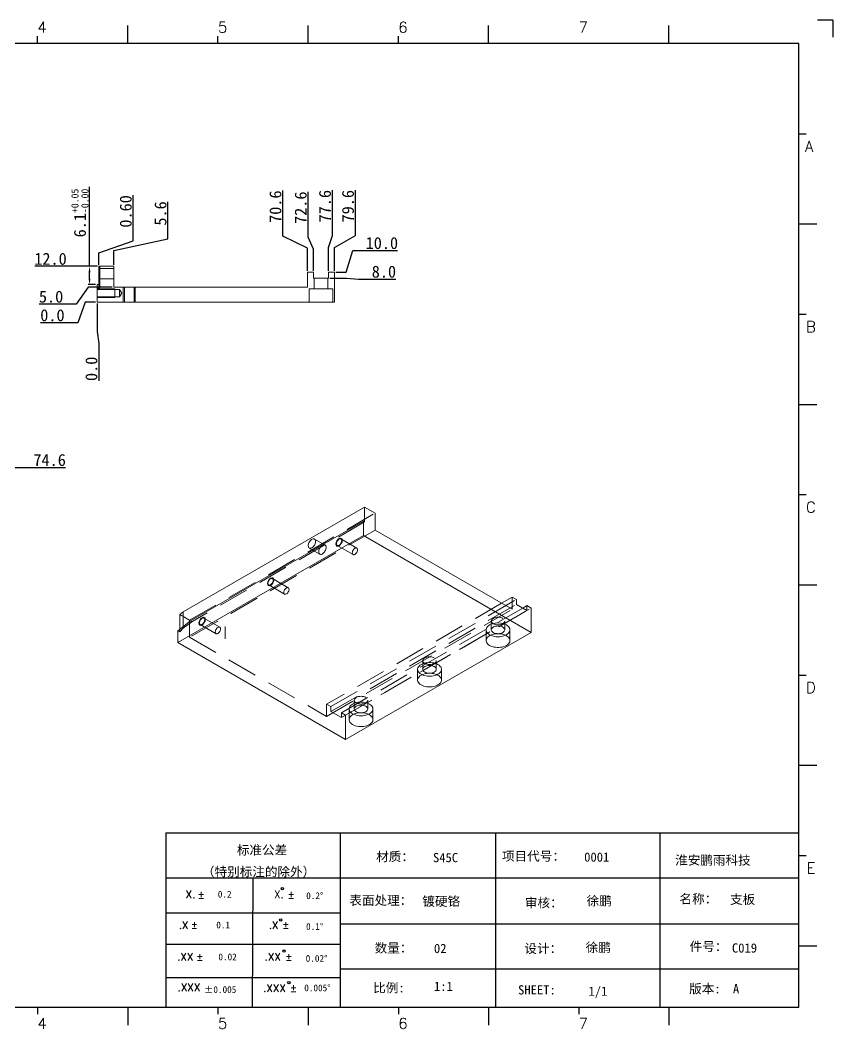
# Model space of a CAD drawing. Extents: x 83 to 30050, y -7164 to 695.
# Drawn here: x 13040.6 to 13313.3, y -1685.3 to -1347 of the extents above; entities that cross this region are included whole.
import ezdxf
from ezdxf.enums import TextEntityAlignment as Align

# ---------------------------------------------------------------- set-up
doc = ezdxf.new("R2010")
doc.units = 0
doc.header["$LTSCALE"] = 8
doc.header["$MEASUREMENT"] = 0
doc.header["$PDSIZE"] = 5
doc.linetypes.add('HIDDEN', pattern=[1.905, 1.27, -0.635])
doc.layers.get('0').update_dxf_attribs({"linetype": 'CONTINUOUS'})
doc.layers.get('Defpoints').update_dxf_attribs({"linetype": 'CONTINUOUS'})
doc.layers.add('41', color=3, linetype='CONTINUOUS')
doc.layers.add('dim', color=82, linetype='CONTINUOUS', lineweight=9)
doc.styles.add('SIMPLEX', font='SIMPLEX')
doc.styles.get("Standard").update_dxf_attribs({"font": '', "height": 4})
doc.styles.get('Standard').set_extended_font_data('SimSun')
doc.dimstyles.new('ISO-25', dxfattribs={"dimtxt": 6, "dimasz": 2.5, "dimexe": 1.25, "dimexo": 0.625, "dimtad": 1, "dimdec": 1, "dimzin": 1, "dimdsep": 46, "dimtxsty": 'Standard', "dimcen": 2.5, "dimadec": 0, "dimazin": 0, "dimtm": 1e-09, "dimtfac": 1, "dimtdec": 1, "dimtmove": 0, "dimatfit": 3, "dimfxl": 1, "dimtolj": 1, "dimtzin": 0, "dimarcsym": 0})

# ---------------------------------------------------------------- blocks, each defined once
blk = doc.blocks.new('A$C0BB32EA6')
at = {"layer": '41', "linetype": 'Continuous'}
for q in [(623.79, 437.94), (630.37, 430.59)]:
    blk.add_line((630.37, 437.94), q, dxfattribs=at)
at = {"layer": '41'}
for p, q in [((324.77, 427.84), (324.77, 435.66)), ((402.96, 427.84), (402.96, 435.66)), ((481.15, 427.84), (481.15, 435.66)), ((559.34, 427.84), (559.34, 435.66)), ((285.68, 427.84), (285.68, 430.97)), ((363.87, 427.84), (363.87, 430.97)), ((442.06, 427.84), (442.06, 430.97)), ((615.63, 427.84), (12.02, 427.84)), ((615.63, 10.32), (615.63, 427.84)), ((615.63, 388.75), (618.76, 388.75)), ((615.63, 349.66), (623.45, 349.66)), ((615.63, 310.56), (618.76, 310.56)), ((615.63, 271.47), (623.45, 271.47)), ((615.63, 232.37), (618.76, 232.37)), ((615.63, 193.28), (623.45, 193.28)), ((615.63, 154.18), (618.76, 154.18)), ((615.63, 115.09), (623.45, 115.09)), ((341.34, 85.85), (615.63, 85.85)), ((341.34, 85.85), (341.34, 10.32)), ((416.87, 85.85), (416.87, 10.32)), ((484.16, 85.85), (484.16, 10.32)), ((555.4, 85.7), (555.4, 10.17)), ((615.63, 76), (618.76, 76)), ((615.63, 66.14), (341.34, 66.14)), ((378.86, 10.02), (379.1, 65.84)), ((341.34, 51.12), (416.87, 51.12)), ((615.63, 46.17), (416.87, 46.17)), ((341.34, 37.5), (401.12, 37.5)), ((341.34, 37.5), (416.87, 37.5)), ((615.63, 36.9), (623.45, 36.9)), ((615.63, 26.74), (416.87, 26.74)), ((341.34, 23.05), (401.87, 23.05)), ((341.34, 23.05), (401.87, 23.05)), ((341.34, 23.05), (401.87, 23.05)), ((341.34, 23.05), (401.87, 23.05)), ((341.34, 23.05), (401.87, 23.05)), ((341.34, 23.05), (416.87, 23.05)), ((12.02, 10.32), (615.63, 10.32)), ((285.68, 10.32), (285.68, 7.19)), ((324.77, 10.32), (324.77, 2.5)), ((326.34, 10.32), (401.87, 10.32)), ((363.87, 10.32), (363.87, 7.19)), ((402.96, 10.32), (402.96, 2.5)), ((442.06, 10.32), (442.06, 7.19)), ((481.15, 10.32), (481.15, 2.5)), ((520.24, 10.32), (520.24, 7.19)), ((559.34, 10.32), (559.34, 2.5))]:
    blk.add_line(p, q, dxfattribs=at)
for centre in [(391.73, 61.61), (391.07, 48.04), (392.49, 34.54), (394.6, 20.83)]:
    blk.add_circle(centre, 0.516, dxfattribs=at)
at = {"layer": '41', "style": 'SIMPLEX'}
for s, height, p in [('4', 4.69, (285.68, 432.54)), ('5', 4.69, (363.87, 432.54)), ('6', 4.69, (442.06, 432.54)), ('7', 4.69, (520.24, 432.54)), ('A', 4.75, (618.27, 380.93)), ('B', 4.75, (618.72, 302.74)), ('C', 4.75, (618.72, 224.55)), ('D', 4.75, (618.72, 146.37)), ('E', 4.75, (618.95, 68.18)), ('X.', 3.284, (349.84, 57.49)), ('%%p', 3.284, (355.04, 57.36)), ('X.', 3.284, (388.21, 57.49)), ('%%p', 3.284, (394.07, 57.36)), ('.X', 3.284, (346.89, 44.16)), ('%%p', 3.284, (352.09, 44.33)), ('.X', 3.284, (385.9, 44.16)), ('%%p', 3.284, (391.76, 44.33)), ('.XX', 3.284, (346.2, 30.42)), ('%%p', 3.284, (354.44, 30.46)), ('.XX', 3.284, (384.11, 30.42)), ('%%p', 3.284, (393.01, 30.46)), ('.XXX', 3.284, (383.48, 16.83)), ('%%p', 3.284, (395.11, 16.95)), ('4', 4.69, (285.68, 0.87)), ('5', 4.69, (363.87, 0.87)), ('6', 4.69, (442.06, 0.87)), ('7', 4.69, (520.24, 0.87))]:
    blk.add_text(s, height=height, dxfattribs=at).set_placement(p)
at = {"layer": '41', "linetype": 'Continuous'}
for s, p in [('标准公差', (372.08, 76.36)), ('材质：', (432.42, 73.5)), ('项目代号：', (486.99, 73.71)), ('淮安鹏雨科技', (562.04, 71.96)), ('（特别标注的除外）', (356.94, 66.94)), ('表面处理：', (420.83, 54.55)), ('审核：', (496.9, 53.5)), ('名称：', (563.9, 55.18)), ('数量：', (431.79, 33.91)), ('设计：', (496.69, 33.7)), ('件号：', (568.32, 34.55)), ('比例:', (431.16, 16.65)), ('SHEET:', (493.95, 15.75)), ('1/1', (524.5, 15.18)), ('版本:', (568.11, 16.23))]:
    blk.add_text(s, height=4, dxfattribs=at).set_placement(p)
at = {"layer": '41'}
for s, p in [('0.2', (363.82, 57.75)), ('0.2%%D', (402.12, 57.11)), ('0.1', (363.14, 44.41)), ('0.1%%D', (402.07, 43.76)), ('0.02', (364.07, 30.58)), ('0.02%%D', (401.9, 29.93)), ('0.005%%D', (401.27, 17.16))]:
    blk.add_text(s, height=2.929, dxfattribs=at).set_placement(p)
at = {"layer": '41', "style": 'SIMPLEX'}
blk.add_text('.XXX', height=3.284, dxfattribs=at).set_placement((351.31, 18.87), align=Align.MIDDLE_CENTER)
at = {"layer": '41'}
blk.add_text('%%P0.005', height=2.929, dxfattribs=at).set_placement((364.87, 17.89), align=Align.MIDDLE_CENTER)
at = {"layer": '41', "linetype": 'Continuous'}
for tag, p in [('材质', (457.07, 73.08)), ('代号', (522.6, 73.29)), ('表面处理', (452.44, 54.13)), ('审核', (523.65, 54.34)), ('名称', (585.81, 54.97)), ('数量', (457.5, 33.7)), ('设计', (523.23, 34.13)), ('件号', (586.65, 33.91)), ('比例', (457.5, 17.28)), ('版本', (587.08, 16.23))]:
    blk.add_attdef(tag, p, '', height=4, dxfattribs=at)
blk = doc.blocks.new('*D458')
at = {"layer": 'Defpoints', "color": 0}
for p in [(13066.45, -1441.55), (13066.45, -1441.55), (13055.94, -1448.5)]:
    blk.add_point(p, dxfattribs=at)
at = {"layer": 'dim', "color": 0, "lineweight": -2}
for p, q in [((13062.45, -1441.55), (13059.94, -1448.5)), ((13065.95, -1441.55), (13062.45, -1441.55)), ((13059.94, -1448.5), (13047.47, -1448.5))]:
    blk.add_line(p, q, dxfattribs=at)
at = {"layer": 'dim', "color": 0, "insert": (13051.46, -1446), "char_height": 4, "attachment_point": 5}
blk.add_mtext('\\A1;0.0', dxfattribs=at)
blk = doc.blocks.new('*D459')
at = {"layer": 'Defpoints', "color": 0}
for p in [(13072.05, -1436.55), (13055.46, -1442.25), (13066.45, -1441.55)]:
    blk.add_point(p, dxfattribs=at)
at = {"layer": 'dim', "color": 0, "lineweight": -2}
for p, q in [((13063.46, -1436.55), (13059.46, -1442.25)), ((13071.55, -1436.55), (13063.46, -1436.55)), ((13059.46, -1442.25), (13047.05, -1442.25))]:
    blk.add_line(p, q, dxfattribs=at)
at = {"layer": 'dim', "color": 0, "insert": (13051.01, -1439.75), "char_height": 4, "attachment_point": 5}
blk.add_mtext('\\A1;5.0', dxfattribs=at)
blk = doc.blocks.new('*D460')
at = {"layer": 'Defpoints', "color": 0}
for p in [(13056.54, -1429.55), (13067.05, -1429.55), (13066.45, -1441.55)]:
    blk.add_point(p, dxfattribs=at)
at = {"layer": 'dim', "color": 0, "lineweight": -2}
blk.add_line((13066.55, -1429.55), (13045.6, -1429.55), dxfattribs=at)
at = {"layer": 'dim', "color": 0, "insert": (13050.82, -1427.06), "char_height": 4, "attachment_point": 5}
blk.add_mtext('\\A1;12.0', dxfattribs=at)
blk = doc.blocks.new('*D461')
at = {"layer": 'Defpoints', "color": 0}
for p in [(13156.25, -1424.28), (13146.05, -1431.55), (13066.45, -1441.55)]:
    blk.add_point(p, dxfattribs=at)
at = {"layer": 'dim', "color": 0, "lineweight": -2}
for p, q in [((13150.05, -1431.55), (13152.25, -1424.28)), ((13152.25, -1424.28), (13167.19, -1424.28)), ((13146.55, -1431.55), (13150.05, -1431.55))]:
    blk.add_line(p, q, dxfattribs=at)
at = {"layer": 'dim', "color": 0, "insert": (13161.97, -1421.78), "char_height": 4, "attachment_point": 5}
blk.add_mtext('\\A1;10.0', dxfattribs=at)
blk = doc.blocks.new('*D462')
at = {"layer": 'Defpoints', "color": 0}
for p in [(13144.05, -1433.55), (13158.16, -1433.87), (13066.45, -1441.55)]:
    blk.add_point(p, dxfattribs=at)
at = {"layer": 'dim', "color": 0, "lineweight": -2}
for p, q in [((13144.55, -1433.55), (13150.16, -1433.55)), ((13150.16, -1433.55), (13154.16, -1433.87)), ((13154.16, -1433.87), (13166.66, -1433.87))]:
    blk.add_line(p, q, dxfattribs=at)
at = {"layer": 'dim', "color": 0, "insert": (13162.66, -1431.37), "char_height": 4, "attachment_point": 5}
blk.add_mtext('\\A1;8.0', dxfattribs=at)
blk = doc.blocks.new('*D463')
at = {"layer": 'Defpoints', "color": 0}
for p in [(13063.91, -1429.55), (13067.05, -1429.55), (13066.45, -1435.65)]:
    blk.add_point(p, dxfattribs=at)
at = {"layer": 'dim', "color": 0, "lineweight": -2}
for p, q in [((13063.91, -1429.55), (13063.91, -1402.92)), ((13066.55, -1429.55), (13063.41, -1429.55)), ((13063.91, -1433.65), (13063.91, -1431.55)), ((13065.95, -1435.65), (13063.41, -1435.65))]:
    blk.add_line(p, q, dxfattribs=at)
at = {"layer": 'dim', "color": 0}
for points in [[(13063.58, -1431.55), (13064.24, -1431.55), (13063.91, -1429.55)], [(13063.58, -1433.65), (13064.24, -1433.65), (13063.91, -1435.65)]]:
    blk.add_solid(points, dxfattribs=at)
at = {"layer": 'dim', "color": 0, "insert": (13060.68, -1411.68), "char_height": 4, "attachment_point": 5, "rotation": 90}
blk.add_mtext('\\A1;6.1{\\H2.400000;\\S+0.05^ -0.00;}', dxfattribs=at)
blk = doc.blocks.new('*D464')
at = {"layer": 'Defpoints', "color": 0}
for p in [(13066.45, -1441.55), (13066.45, -1441.55), (13067.05, -1459.45)]:
    blk.add_point(p, dxfattribs=at)
at = {"layer": 'dim', "color": 0, "lineweight": -2}
for p, q in [((13066.45, -1442.05), (13066.45, -1451.45)), ((13066.45, -1451.45), (13067.05, -1455.45)), ((13067.05, -1455.45), (13067.05, -1467.92))]:
    blk.add_line(p, q, dxfattribs=at)
at = {"layer": 'dim', "color": 0, "insert": (13064.55, -1463.93), "char_height": 4, "attachment_point": 5, "rotation": 90}
blk.add_mtext('\\A1;0.0', dxfattribs=at)
blk = doc.blocks.new('*D465')
at = {"layer": 'Defpoints', "color": 0}
for p in [(13078.56, -1417.04), (13067.05, -1429.55), (13066.45, -1441.55)]:
    blk.add_point(p, dxfattribs=at)
at = {"layer": 'dim', "color": 0, "lineweight": -2}
for p, q in [((13078.56, -1421.04), (13078.56, -1405.72)), ((13067.05, -1425.04), (13078.56, -1421.04)), ((13067.05, -1429.06), (13067.05, -1425.04))]:
    blk.add_line(p, q, dxfattribs=at)
at = {"layer": 'dim', "color": 0, "insert": (13076.06, -1411.13), "char_height": 4, "attachment_point": 5, "rotation": 90}
blk.add_mtext('\\A1;0.60', dxfattribs=at)
blk = doc.blocks.new('*D466')
at = {"layer": 'Defpoints', "color": 0}
for p in [(13090.23, -1416.28), (13072.05, -1429.55), (13066.45, -1441.55)]:
    blk.add_point(p, dxfattribs=at)
at = {"layer": 'dim', "color": 0, "lineweight": -2}
for p, q in [((13090.23, -1420.28), (13090.23, -1407.87)), ((13072.05, -1424.28), (13090.23, -1420.28)), ((13072.05, -1429.06), (13072.05, -1424.28))]:
    blk.add_line(p, q, dxfattribs=at)
at = {"layer": 'dim', "color": 0, "insert": (13087.73, -1411.82), "char_height": 4, "attachment_point": 5, "rotation": 90}
blk.add_mtext('\\A1;5.6', dxfattribs=at)
blk = doc.blocks.new('*D467')
at = {"layer": 'Defpoints', "color": 0}
for p in [(13128.78, -1415.42), (13137.05, -1431.55), (13066.45, -1441.55)]:
    blk.add_point(p, dxfattribs=at)
at = {"layer": 'dim', "color": 0, "lineweight": -2}
for p, q in [((13128.78, -1419.42), (13128.78, -1404.18)), ((13137.05, -1423.42), (13128.78, -1419.42)), ((13137.05, -1431.06), (13137.05, -1423.42))]:
    blk.add_line(p, q, dxfattribs=at)
at = {"layer": 'dim', "color": 0, "insert": (13126.28, -1409.55), "char_height": 4, "attachment_point": 5, "rotation": 90}
blk.add_mtext('\\A1;70.6', dxfattribs=at)
blk = doc.blocks.new('*D468')
at = {"layer": 'Defpoints', "color": 0}
for p in [(13137.26, -1415.76), (13139.05, -1431.55), (13066.45, -1441.55)]:
    blk.add_point(p, dxfattribs=at)
at = {"layer": 'dim', "color": 0, "lineweight": -2}
for p, q in [((13137.26, -1419.76), (13137.26, -1404.53)), ((13139.05, -1423.76), (13137.26, -1419.76)), ((13139.05, -1431.06), (13139.05, -1423.76))]:
    blk.add_line(p, q, dxfattribs=at)
at = {"layer": 'dim', "color": 0, "insert": (13134.76, -1409.9), "char_height": 4, "attachment_point": 5, "rotation": 90}
blk.add_mtext('\\A1;72.6', dxfattribs=at)
blk = doc.blocks.new('*D469')
at = {"layer": 'Defpoints', "color": 0}
for p in [(13145.4, -1415.24), (13144.05, -1431.55), (13066.45, -1441.55)]:
    blk.add_point(p, dxfattribs=at)
at = {"layer": 'dim', "color": 0, "lineweight": -2}
for p, q in [((13145.4, -1419.24), (13145.4, -1404.01)), ((13144.05, -1423.24), (13145.4, -1419.24)), ((13144.05, -1431.06), (13144.05, -1423.24))]:
    blk.add_line(p, q, dxfattribs=at)
at = {"layer": 'dim', "color": 0, "insert": (13142.9, -1409.38), "char_height": 4, "attachment_point": 5, "rotation": 90}
blk.add_mtext('\\A1;77.6', dxfattribs=at)
blk = doc.blocks.new('*D470')
at = {"layer": 'Defpoints', "color": 0}
for p in [(13153.12, -1415.26), (13146.05, -1431.55), (13066.45, -1441.55)]:
    blk.add_point(p, dxfattribs=at)
at = {"layer": 'dim', "color": 0, "lineweight": -2}
for p, q in [((13153.12, -1419.26), (13153.12, -1404.03)), ((13146.05, -1423.26), (13153.12, -1419.26)), ((13146.05, -1431.06), (13146.05, -1423.26))]:
    blk.add_line(p, q, dxfattribs=at)
at = {"layer": 'dim', "color": 0, "insert": (13150.62, -1409.39), "char_height": 4, "attachment_point": 5, "rotation": 90}
blk.add_mtext('\\A1;79.6', dxfattribs=at)
blk = doc.blocks.new('*D860')
at = {"layer": 'Defpoints', "color": 0}
for p in [(12997.91, -1497.02), (13044.66, -1497.02), (13014.61, -1571.62)]:
    blk.add_point(p, dxfattribs=at)
at = {"layer": 'dim', "color": 0, "lineweight": -2}
blk.add_line((12998.41, -1497.02), (13055.89, -1497.02), dxfattribs=at)
at = {"layer": 'dim', "color": 0, "insert": (13050.53, -1494.52), "char_height": 4, "attachment_point": 5}
blk.add_mtext('\\A1;74.6', dxfattribs=at)

msp = doc.modelspace()

# ---------------------------------------------------------------- linework, layer by layer
at = {"color": 7, "linetype": 'Continuous', "lineweight": 15}
for p, q in [((13067.049, -1435.655), (13067.049, -1429.555)), ((13072.049, -1429.555), (13067.049, -1429.555)), ((13072.049, -1429.555), (13072.049, -1436.555)), ((13137.049, -1431.555), (13137.049, -1436.555)), ((13137.049, -1431.555), (13139.049, -1431.555)), ((13139.049, -1431.555), (13139.049, -1433.555)), ((13139.049, -1433.555), (13144.049, -1433.555)), ((13144.049, -1433.555), (13144.049, -1431.555)), ((13144.049, -1431.555), (13146.049, -1431.555)), ((13146.049, -1431.555), (13146.049, -1441.555)), ((13066.449, -1441.555), (13066.449, -1435.655)), ((13066.449, -1435.655), (13067.049, -1435.655)), ((13137.049, -1436.555), (13072.049, -1436.555)), ((13146.049, -1441.555), (13066.449, -1441.555)), ((13156.184, -1510.282), (13095.373, -1545.388)), ((13156.184, -1515.263), (13156.184, -1510.282)), ((13159.72, -1512.323), (13156.184, -1510.282)), ((13155.76, -1515.018), (13097.777, -1548.491)), ((13155.76, -1519.836), (13155.76, -1515.018)), ((13155.76, -1515.018), (13156.184, -1515.263)), ((13159.72, -1512.323), (13159.72, -1518.039)), ((13205.682, -1544.572), (13159.72, -1518.039)), ((13093.535, -1555.758), (13155.76, -1519.836)), ((13212.046, -1552.329), (13155.76, -1519.836)), ((13205.682, -1540.49), (13202.146, -1542.531)), ((13205.682, -1540.49), (13205.682, -1544.572)), ((13205.682, -1540.49), (13207.096, -1541.306)), ((13207.096, -1541.306), (13207.096, -1542.939)), ((13094.208, -1546.348), (13095.373, -1545.388)), ((13095.373, -1545.388), (13095.373, -1550.368)), ((13207.096, -1542.939), (13210.632, -1544.98)), ((13209.217, -1544.164), (13210.632, -1543.347)), ((13210.632, -1544.98), (13210.632, -1543.347)), ((13210.632, -1543.347), (13212.046, -1544.163)), ((13212.046, -1544.163), (13212.046, -1552.329)), ((13097.777, -1548.491), (13093.535, -1551.804)), ((13094.208, -1551.278), (13094.208, -1546.348)), ((13093.535, -1551.804), (13093.535, -1555.758)), ((13149.82, -1588.251), (13212.046, -1552.329)), ((13093.535, -1555.758), (13149.82, -1588.251))]:
    msp.add_line(p, q, dxfattribs=at)
at = {"color": 7, "linetype": 'HIDDEN', "lineweight": 0}
for p, q in [((13072.049, -1430.305), (13067.049, -1430.305)), ((13067.401, -1436.713), (13067.401, -1429.555)), ((13067.049, -1433.805), (13072.049, -1433.805)), ((13139.299, -1433.555), (13139.299, -1437.155)), ((13143.799, -1437.155), (13143.799, -1433.555)), ((13066.449, -1436.713), (13067.401, -1436.713)), ((13073.949, -1437.305), (13066.449, -1437.305)), ((13067.049, -1436.36), (13067.049, -1435.655)), ((13067.049, -1436.36), (13067.401, -1436.713)), ((13072.449, -1440.055), (13072.449, -1437.055)), ((13072.449, -1440.055), (13072.449, -1437.055)), ((13072.449, -1440.055), (13072.449, -1437.055)), ((13073.949, -1439.805), (13073.949, -1437.305)), ((13074.7, -1438.555), (13073.949, -1437.305)), ((13075.599, -1436.555), (13075.599, -1441.555)), ((13078.899, -1441.555), (13078.899, -1436.555)), ((13141.549, -1437.155), (13137.549, -1437.155)), ((13137.549, -1437.155), (13137.549, -1441.555)), ((13145.549, -1437.155), (13141.549, -1437.155)), ((13145.549, -1441.555), (13145.549, -1437.155)), ((13066.449, -1439.805), (13073.949, -1439.805)), ((13073.949, -1439.805), (13074.7, -1438.555)), ((13097.494, -1548.245), (13159.72, -1512.323)), ((13156.184, -1515.263), (13098.202, -1548.736)), ((13159.72, -1518.039), (13097.494, -1553.961)), ((13142.917, -1523.054), (13139.382, -1521.013)), ((13153.557, -1524.06), (13148.253, -1520.998)), ((13137.632, -1524.044), (13141.167, -1526.085)), ((13147.003, -1523.163), (13152.307, -1526.225)), ((13130.576, -1537.326), (13125.272, -1534.265)), ((13124.022, -1536.43), (13129.326, -1539.491)), ((13202.146, -1542.531), (13143.456, -1576.412)), ((13144.871, -1577.228), (13207.096, -1541.306)), ((13143.456, -1580.494), (13205.682, -1544.572)), ((13144.871, -1578.861), (13207.096, -1542.939)), ((13148.406, -1579.269), (13209.217, -1544.164)), ((13148.406, -1580.902), (13210.632, -1544.98)), ((13149.82, -1580.085), (13212.046, -1544.163)), ((13094.208, -1546.348), (13097.494, -1548.245)), ((13095.373, -1550.945), (13098.202, -1548.736)), ((13097.494, -1548.245), (13097.494, -1553.961)), ((13098.202, -1548.736), (13097.777, -1548.491)), ((13107.595, -1550.593), (13102.291, -1547.531)), ((13198.694, -1548.532), (13198.694, -1551.471)), ((13203.194, -1551.471), (13203.194, -1548.532)), ((13093.535, -1551.804), (13094.208, -1552.193)), ((13095.373, -1550.945), (13094.208, -1552.193)), ((13094.208, -1552.193), (13094.208, -1551.278)), ((13095.373, -1550.368), (13095.373, -1550.945)), ((13101.041, -1549.696), (13106.345, -1552.758)), ((13109.421, -1550.369), (13109.421, -1554.452)), ((13196.944, -1551.471), (13196.944, -1555.064)), ((13204.944, -1555.064), (13204.944, -1551.471)), ((13097.494, -1553.961), (13143.456, -1580.494)), ((13175.713, -1561.798), (13175.713, -1564.738)), ((13180.213, -1564.738), (13180.213, -1561.798)), ((13173.963, -1564.738), (13173.963, -1568.33)), ((13181.963, -1568.33), (13181.963, -1564.738)), ((13152.732, -1575.065), (13152.732, -1578.004)), ((13157.232, -1578.004), (13157.232, -1575.065)), ((13143.456, -1576.412), (13143.456, -1580.494)), ((13143.456, -1576.412), (13144.871, -1577.228)), ((13144.871, -1577.228), (13144.871, -1578.861)), ((13144.871, -1578.861), (13148.406, -1580.902)), ((13148.406, -1580.902), (13148.406, -1579.269)), ((13148.406, -1579.269), (13149.82, -1580.085)), ((13150.982, -1578.004), (13150.982, -1581.597)), ((13158.982, -1581.597), (13158.982, -1578.004)), ((13149.82, -1580.085), (13149.82, -1588.251))]:
    msp.add_line(p, q, dxfattribs=at)
at = {"color": 7, "linetype": 'Continuous', "lineweight": 0}
for p, q in [((13066.449, -1437.055), (13072.449, -1437.055)), ((13066.449, -1437.055), (13072.449, -1437.055)), ((13066.449, -1437.055), (13072.449, -1437.055)), ((13075.249, -1441.555), (13075.249, -1436.555)), ((13075.249, -1441.555), (13075.249, -1436.555)), ((13079.249, -1441.555), (13079.249, -1436.555)), ((13079.249, -1441.555), (13079.249, -1436.555)), ((13066.449, -1440.055), (13072.449, -1440.055)), ((13066.449, -1440.055), (13072.449, -1440.055)), ((13066.449, -1440.055), (13072.449, -1440.055))]:
    msp.add_line(p, q, dxfattribs=at)
at = {"color": 7, "linetype": 'Continuous', "lineweight": 15, "flags": 128}
for points in [[(13138.507, -1523.958), (13138.773, -1523.771), (13139.026, -1523.526), (13139.256, -1523.234), (13139.45, -1522.909), (13139.6, -1522.567), (13139.699, -1522.223), (13139.742, -1521.893), (13139.728, -1521.593), (13139.656, -1521.336), (13139.531, -1521.136), (13139.358, -1521), (13139.145, -1520.936), (13138.902, -1520.946), (13138.64, -1521.031), (13138.373, -1521.185), (13138.112, -1521.403), (13137.869, -1521.673), (13137.656, -1521.983), (13137.482, -1522.318), (13137.357, -1522.663), (13137.286, -1523.002), (13137.271, -1523.319), (13137.314, -1523.599), (13137.413, -1523.829), (13137.564, -1523.998), (13137.758, -1524.099), (13137.987, -1524.126), (13138.241, -1524.078), (13138.507, -1523.958)], [(13147.628, -1523.101), (13147.857, -1522.934), (13148.07, -1522.709), (13148.253, -1522.441), (13148.394, -1522.149), (13148.482, -1521.852), (13148.512, -1521.57), (13148.482, -1521.324), (13148.394, -1521.128), (13148.253, -1520.998), (13148.07, -1520.942), (13147.857, -1520.963), (13147.628, -1521.06), (13147.4, -1521.227), (13147.186, -1521.452), (13147.003, -1521.72), (13146.863, -1522.012), (13146.775, -1522.309), (13146.744, -1522.591), (13146.775, -1522.838), (13146.863, -1523.033), (13147.003, -1523.163), (13147.186, -1523.22), (13147.4, -1523.199), (13147.628, -1523.101)], [(13124.647, -1536.368), (13124.876, -1536.201), (13125.089, -1535.976), (13125.272, -1535.708), (13125.413, -1535.416), (13125.501, -1535.119), (13125.531, -1534.837), (13125.501, -1534.59), (13125.413, -1534.395), (13125.272, -1534.265), (13125.089, -1534.208), (13124.876, -1534.229), (13124.647, -1534.327), (13124.419, -1534.493), (13124.205, -1534.718), (13124.022, -1534.986), (13123.882, -1535.279), (13123.794, -1535.576), (13123.763, -1535.857), (13123.794, -1536.104), (13123.882, -1536.299), (13124.022, -1536.43), (13124.205, -1536.486), (13124.419, -1536.465), (13124.647, -1536.368)], [(13101.666, -1549.635), (13101.895, -1549.468), (13102.108, -1549.243), (13102.291, -1548.975), (13102.432, -1548.682), (13102.52, -1548.385), (13102.55, -1548.104), (13102.52, -1547.857), (13102.432, -1547.662), (13102.291, -1547.531), (13102.108, -1547.475), (13101.895, -1547.496), (13101.666, -1547.593), (13101.438, -1547.76), (13101.224, -1547.985), (13101.041, -1548.253), (13100.901, -1548.545), (13100.813, -1548.843), (13100.783, -1549.124), (13100.813, -1549.371), (13100.901, -1549.566), (13101.041, -1549.696), (13101.224, -1549.753), (13101.438, -1549.732), (13101.666, -1549.635)], [(13203.773, -1553.431), (13203.341, -1553.215), (13202.861, -1553.037), (13202.342, -1552.9), (13201.794, -1552.807), (13201.23, -1552.761), (13200.659, -1552.761), (13200.094, -1552.807), (13199.546, -1552.9), (13199.027, -1553.037), (13198.547, -1553.215), (13198.116, -1553.431), (13197.742, -1553.68), (13197.433, -1553.957), (13197.196, -1554.257), (13197.036, -1554.573), (13196.954, -1554.899), (13196.954, -1555.229), (13197.036, -1555.555), (13197.196, -1555.871), (13197.433, -1556.171), (13197.742, -1556.448), (13198.116, -1556.697), (13198.547, -1556.912), (13199.027, -1557.091), (13199.546, -1557.227), (13200.094, -1557.32), (13200.659, -1557.367), (13201.23, -1557.367), (13201.794, -1557.32), (13202.342, -1557.227), (13202.861, -1557.091), (13203.341, -1556.912), (13203.773, -1556.697), (13204.146, -1556.448), (13204.455, -1556.171), (13204.692, -1555.871), (13204.853, -1555.555), (13204.934, -1555.229), (13204.934, -1554.899), (13204.853, -1554.573), (13204.692, -1554.257), (13204.455, -1553.957), (13204.146, -1553.68), (13203.773, -1553.431)], [(13200.669, -1552.76), (13200.944, -1552.77), (13201.22, -1552.76)], [(13180.792, -1566.698), (13180.36, -1566.482), (13179.88, -1566.304), (13179.361, -1566.167), (13178.813, -1566.074), (13178.249, -1566.027), (13177.678, -1566.027), (13177.113, -1566.074), (13176.565, -1566.167), (13176.046, -1566.304), (13175.566, -1566.482), (13175.135, -1566.698), (13174.761, -1566.947), (13174.452, -1567.224), (13174.215, -1567.524), (13174.055, -1567.84), (13173.973, -1568.166), (13173.973, -1568.495), (13174.055, -1568.821), (13174.215, -1569.137), (13174.452, -1569.437), (13174.761, -1569.714), (13175.135, -1569.963), (13175.566, -1570.179), (13176.046, -1570.357), (13176.565, -1570.494), (13177.113, -1570.587), (13177.678, -1570.634), (13178.249, -1570.634), (13178.813, -1570.587), (13179.361, -1570.494), (13179.88, -1570.357), (13180.36, -1570.179), (13180.792, -1569.963), (13181.165, -1569.714), (13181.474, -1569.437), (13181.711, -1569.137), (13181.872, -1568.821), (13181.953, -1568.495), (13181.953, -1568.166), (13181.872, -1567.84), (13181.711, -1567.524), (13181.474, -1567.224), (13181.165, -1566.947), (13180.792, -1566.698)], [(13177.688, -1566.027), (13177.963, -1566.037), (13178.239, -1566.027)], [(13157.811, -1579.964), (13157.379, -1579.749), (13156.899, -1579.57), (13156.38, -1579.434), (13155.832, -1579.341), (13155.268, -1579.294), (13154.697, -1579.294), (13154.132, -1579.341), (13153.584, -1579.434), (13153.065, -1579.57), (13152.585, -1579.749), (13152.154, -1579.964), (13151.78, -1580.213), (13151.472, -1580.49), (13151.234, -1580.79), (13151.074, -1581.106), (13150.992, -1581.432), (13150.992, -1581.762), (13151.074, -1582.088), (13151.234, -1582.404), (13151.472, -1582.704), (13151.78, -1582.981), (13152.154, -1583.23), (13152.585, -1583.446), (13153.065, -1583.624), (13153.584, -1583.761), (13154.132, -1583.853), (13154.697, -1583.9), (13155.268, -1583.9), (13155.832, -1583.853), (13156.38, -1583.761), (13156.899, -1583.624), (13157.379, -1583.446), (13157.811, -1583.23), (13158.184, -1582.981), (13158.493, -1582.704), (13158.73, -1582.404), (13158.891, -1582.088), (13158.972, -1581.762), (13158.972, -1581.432), (13158.891, -1581.106), (13158.73, -1580.79), (13158.493, -1580.49), (13158.184, -1580.213), (13157.811, -1579.964)], [(13154.707, -1579.293), (13154.982, -1579.303), (13155.258, -1579.293)]]:
    msp.add_lwpolyline(points, dxfattribs=at)
at = {"color": 7, "linetype": 'Continuous', "lineweight": 0, "flags": 128}
for points in [[(13147.628, -1523.305), (13147.222, -1523.446), (13146.878, -1523.38), (13146.648, -1523.115), (13146.568, -1522.693), (13146.648, -1522.178), (13146.878, -1521.647), (13147.222, -1521.183), (13147.628, -1520.856), (13148.034, -1520.715), (13148.378, -1520.782), (13148.608, -1521.046), (13148.689, -1521.468), (13148.608, -1521.984), (13148.378, -1522.514), (13148.034, -1522.978), (13147.628, -1523.305)], [(13124.647, -1536.572), (13124.241, -1536.713), (13123.897, -1536.646), (13123.667, -1536.382), (13123.587, -1535.96), (13123.667, -1535.444), (13123.897, -1534.914), (13124.241, -1534.45), (13124.647, -1534.122), (13125.053, -1533.981), (13125.397, -1534.048), (13125.627, -1534.313), (13125.708, -1534.735), (13125.627, -1535.25), (13125.397, -1535.78), (13125.053, -1536.244), (13124.647, -1536.572)], [(13101.666, -1549.839), (13101.26, -1549.98), (13100.916, -1549.913), (13100.686, -1549.648), (13100.606, -1549.226), (13100.686, -1548.711), (13100.916, -1548.181), (13101.26, -1547.717), (13101.666, -1547.389), (13102.072, -1547.248), (13102.416, -1547.315), (13102.646, -1547.579), (13102.727, -1548.002), (13102.646, -1548.517), (13102.416, -1549.047), (13102.072, -1549.511), (13101.666, -1549.839)]]:
    msp.add_lwpolyline(points, dxfattribs=at)
at = {"color": 7, "linetype": 'HIDDEN', "lineweight": 0, "flags": 128}
for points in [[(13142.042, -1523.141), (13142.308, -1523.021), (13142.562, -1522.973), (13142.791, -1523), (13142.985, -1523.1), (13143.135, -1523.269), (13143.235, -1523.499), (13143.278, -1523.779), (13143.263, -1524.096), (13143.192, -1524.435), (13143.066, -1524.78), (13142.893, -1525.116), (13142.68, -1525.426), (13142.437, -1525.696), (13142.176, -1525.913), (13141.908, -1526.068), (13141.647, -1526.152), (13141.404, -1526.162), (13141.191, -1526.098), (13141.018, -1525.963), (13140.893, -1525.762), (13140.821, -1525.506), (13140.807, -1525.206), (13140.85, -1524.876), (13140.949, -1524.532), (13141.099, -1524.189), (13141.293, -1523.864), (13141.523, -1523.573), (13141.776, -1523.328), (13142.042, -1523.141)], [(13152.932, -1526.163), (13153.16, -1525.996), (13153.374, -1525.771), (13153.557, -1525.503), (13153.697, -1525.211), (13153.785, -1524.913), (13153.816, -1524.632), (13153.785, -1524.385), (13153.697, -1524.19), (13153.557, -1524.06), (13153.374, -1524.003), (13153.16, -1524.024), (13152.932, -1524.121), (13152.703, -1524.288), (13152.49, -1524.513), (13152.307, -1524.781), (13152.166, -1525.074), (13152.078, -1525.371), (13152.048, -1525.652), (13152.078, -1525.899), (13152.166, -1526.094), (13152.307, -1526.225), (13152.49, -1526.281), (13152.703, -1526.26), (13152.932, -1526.163)], [(13129.951, -1539.429), (13130.179, -1539.263), (13130.393, -1539.038), (13130.576, -1538.77), (13130.716, -1538.477), (13130.804, -1538.18), (13130.835, -1537.898), (13130.804, -1537.652), (13130.716, -1537.456), (13130.576, -1537.326), (13130.393, -1537.27), (13130.179, -1537.291), (13129.951, -1537.388), (13129.722, -1537.555), (13129.509, -1537.78), (13129.326, -1538.048), (13129.185, -1538.34), (13129.097, -1538.637), (13129.067, -1538.919), (13129.097, -1539.166), (13129.185, -1539.361), (13129.326, -1539.491), (13129.509, -1539.548), (13129.722, -1539.527), (13129.951, -1539.429)], [(13203.773, -1549.838), (13203.341, -1549.623), (13202.861, -1549.444), (13202.342, -1549.308), (13201.794, -1549.215), (13201.23, -1549.168), (13200.659, -1549.168), (13200.094, -1549.215), (13199.546, -1549.308), (13199.027, -1549.444), (13198.547, -1549.623), (13198.116, -1549.838), (13197.742, -1550.087), (13197.433, -1550.364), (13197.196, -1550.664), (13197.036, -1550.98), (13196.954, -1551.306), (13196.954, -1551.636), (13197.036, -1551.962), (13197.196, -1552.278), (13197.433, -1552.578), (13197.742, -1552.855), (13198.116, -1553.104), (13198.431, -1553.267)], [(13202.535, -1547.613), (13202.194, -1547.452), (13201.805, -1547.332), (13201.383, -1547.258), (13200.944, -1547.233), (13200.505, -1547.258), (13200.083, -1547.332), (13199.694, -1547.452), (13199.353, -1547.613), (13199.073, -1547.81), (13198.865, -1548.034), (13198.737, -1548.278), (13198.694, -1548.532), (13198.737, -1548.785), (13198.865, -1549.029), (13199.073, -1549.253), (13199.353, -1549.45), (13199.694, -1549.612), (13200.083, -1549.732), (13200.505, -1549.805), (13200.944, -1549.83), (13201.383, -1549.805), (13201.805, -1549.732), (13202.194, -1549.612), (13202.535, -1549.45), (13202.815, -1549.253), (13203.023, -1549.029), (13203.151, -1548.785), (13203.194, -1548.532), (13203.151, -1548.278), (13203.023, -1548.034), (13202.815, -1547.81), (13202.535, -1547.613)], [(13106.97, -1552.696), (13107.198, -1552.529), (13107.412, -1552.304), (13107.595, -1552.036), (13107.735, -1551.744), (13107.823, -1551.447), (13107.854, -1551.165), (13107.823, -1550.918), (13107.735, -1550.723), (13107.595, -1550.593), (13107.412, -1550.536), (13107.198, -1550.557), (13106.97, -1550.655), (13106.741, -1550.822), (13106.528, -1551.047), (13106.345, -1551.314), (13106.204, -1551.607), (13106.116, -1551.904), (13106.086, -1552.186), (13106.116, -1552.432), (13106.204, -1552.628), (13106.345, -1552.758), (13106.528, -1552.814), (13106.741, -1552.793), (13106.97, -1552.696)], [(13202.535, -1550.553), (13202.194, -1550.391), (13201.805, -1550.271), (13201.383, -1550.197), (13200.944, -1550.172), (13200.505, -1550.197), (13200.083, -1550.271), (13199.694, -1550.391), (13199.353, -1550.553), (13199.073, -1550.749), (13198.865, -1550.974), (13198.737, -1551.218), (13198.694, -1551.471), (13198.737, -1551.724), (13198.865, -1551.968), (13199.073, -1552.193), (13199.353, -1552.39), (13199.694, -1552.551), (13200.083, -1552.671), (13200.505, -1552.745), (13200.669, -1552.76)], [(13201.22, -1552.76), (13201.383, -1552.745), (13201.805, -1552.671), (13202.194, -1552.551), (13202.535, -1552.39), (13202.815, -1552.193), (13203.023, -1551.968), (13203.151, -1551.724), (13203.194, -1551.471), (13203.151, -1551.218), (13203.023, -1550.974), (13202.815, -1550.749), (13202.535, -1550.553)], [(13203.458, -1553.267), (13203.773, -1553.104), (13204.146, -1552.855), (13204.455, -1552.578), (13204.692, -1552.278), (13204.853, -1551.962), (13204.934, -1551.636), (13204.934, -1551.306), (13204.853, -1550.98), (13204.692, -1550.664), (13204.455, -1550.364), (13204.146, -1550.087), (13203.773, -1549.838)], [(13180.792, -1563.105), (13180.36, -1562.889), (13179.88, -1562.711), (13179.361, -1562.574), (13178.813, -1562.481), (13178.249, -1562.434), (13177.678, -1562.434), (13177.113, -1562.481), (13176.565, -1562.574), (13176.046, -1562.711), (13175.566, -1562.889), (13175.135, -1563.105), (13174.761, -1563.354), (13174.452, -1563.631), (13174.215, -1563.931), (13174.055, -1564.247), (13173.973, -1564.573), (13173.973, -1564.902), (13174.055, -1565.229), (13174.215, -1565.545), (13174.452, -1565.844), (13174.761, -1566.122), (13175.135, -1566.371), (13175.45, -1566.534)], [(13179.554, -1560.88), (13179.213, -1560.718), (13178.824, -1560.598), (13178.402, -1560.524), (13177.963, -1560.499), (13177.524, -1560.524), (13177.102, -1560.598), (13176.713, -1560.718), (13176.372, -1560.88), (13176.092, -1561.077), (13175.884, -1561.301), (13175.756, -1561.545), (13175.713, -1561.798), (13175.756, -1562.052), (13175.884, -1562.295), (13176.092, -1562.52), (13176.372, -1562.717), (13176.713, -1562.878), (13177.102, -1562.998), (13177.524, -1563.072), (13177.963, -1563.097), (13178.402, -1563.072), (13178.824, -1562.998), (13179.213, -1562.878), (13179.554, -1562.717), (13179.834, -1562.52), (13180.042, -1562.295), (13180.17, -1562.052), (13180.213, -1561.798), (13180.17, -1561.545), (13180.042, -1561.301), (13179.834, -1561.077), (13179.554, -1560.88)], [(13179.554, -1563.819), (13179.213, -1563.658), (13178.824, -1563.538), (13178.402, -1563.464), (13177.963, -1563.439), (13177.524, -1563.464), (13177.102, -1563.538), (13176.713, -1563.658), (13176.372, -1563.819), (13176.092, -1564.016), (13175.884, -1564.241), (13175.756, -1564.484), (13175.713, -1564.738), (13175.756, -1564.991), (13175.884, -1565.235), (13176.092, -1565.459), (13176.372, -1565.656), (13176.713, -1565.818), (13177.102, -1565.938), (13177.524, -1566.012), (13177.688, -1566.027)], [(13178.239, -1566.027), (13178.402, -1566.012), (13178.824, -1565.938), (13179.213, -1565.818), (13179.554, -1565.656), (13179.834, -1565.459), (13180.042, -1565.235), (13180.17, -1564.991), (13180.213, -1564.738), (13180.17, -1564.484), (13180.042, -1564.241), (13179.834, -1564.016), (13179.554, -1563.819)], [(13180.477, -1566.534), (13180.792, -1566.371), (13181.165, -1566.122), (13181.474, -1565.844), (13181.711, -1565.545), (13181.872, -1565.229), (13181.953, -1564.902), (13181.953, -1564.573), (13181.872, -1564.247), (13181.711, -1563.931), (13181.474, -1563.631), (13181.165, -1563.354), (13180.792, -1563.105)], [(13157.811, -1576.372), (13157.379, -1576.156), (13156.899, -1575.978), (13156.38, -1575.841), (13155.832, -1575.748), (13155.268, -1575.701), (13154.697, -1575.701), (13154.132, -1575.748), (13153.584, -1575.841), (13153.065, -1575.978), (13152.585, -1576.156), (13152.154, -1576.372), (13151.78, -1576.621), (13151.472, -1576.898), (13151.234, -1577.197), (13151.074, -1577.513), (13150.992, -1577.84), (13150.992, -1578.169), (13151.074, -1578.495), (13151.234, -1578.811), (13151.472, -1579.111), (13151.78, -1579.388), (13152.154, -1579.637), (13152.469, -1579.801)], [(13156.573, -1574.146), (13156.232, -1573.985), (13155.843, -1573.865), (13155.421, -1573.791), (13154.982, -1573.766), (13154.543, -1573.791), (13154.121, -1573.865), (13153.732, -1573.985), (13153.391, -1574.146), (13153.111, -1574.343), (13152.904, -1574.568), (13152.775, -1574.811), (13152.732, -1575.065), (13152.775, -1575.318), (13152.904, -1575.562), (13153.111, -1575.786), (13153.391, -1575.983), (13153.732, -1576.145), (13154.121, -1576.265), (13154.543, -1576.339), (13154.982, -1576.364), (13155.421, -1576.339), (13155.843, -1576.265), (13156.232, -1576.145), (13156.573, -1575.983), (13156.853, -1575.786), (13157.061, -1575.562), (13157.189, -1575.318), (13157.232, -1575.065), (13157.189, -1574.811), (13157.061, -1574.568), (13156.853, -1574.343), (13156.573, -1574.146)], [(13157.496, -1579.801), (13157.811, -1579.637), (13158.184, -1579.388), (13158.493, -1579.111), (13158.73, -1578.811), (13158.891, -1578.495), (13158.972, -1578.169), (13158.972, -1577.84), (13158.891, -1577.513), (13158.73, -1577.197), (13158.493, -1576.898), (13158.184, -1576.621), (13157.811, -1576.372)], [(13156.573, -1577.086), (13156.232, -1576.924), (13155.843, -1576.804), (13155.421, -1576.73), (13154.982, -1576.705), (13154.543, -1576.73), (13154.121, -1576.804), (13153.732, -1576.924), (13153.391, -1577.086), (13153.111, -1577.283), (13152.904, -1577.507), (13152.775, -1577.751), (13152.732, -1578.004), (13152.775, -1578.258), (13152.904, -1578.501), (13153.111, -1578.726), (13153.391, -1578.923), (13153.732, -1579.084), (13154.121, -1579.204), (13154.543, -1579.278), (13154.707, -1579.293)], [(13155.258, -1579.293), (13155.421, -1579.278), (13155.843, -1579.204), (13156.232, -1579.084), (13156.573, -1578.923), (13156.853, -1578.726), (13157.061, -1578.501), (13157.189, -1578.258), (13157.232, -1578.004), (13157.189, -1577.751), (13157.061, -1577.507), (13156.853, -1577.283), (13156.573, -1577.086)]]:
    msp.add_lwpolyline(points, dxfattribs=at)
at = {"color": 7, "linetype": 'Continuous', "lineweight": 15}
for centre in [(13200.944, -1547.509), (13177.963, -1560.776), (13154.982, -1574.042)]:
    msp.add_arc(centre, 6.283, 246.42109, 293.57891, dxfattribs=at)

# ---------------------------------------------------------------- block references
at = {"layer": '41', "linetype": 'Continuous', "xscale": 0.7739670527998896, "yscale": 0.7739670528000033, "zscale": 0.7739670528000001}
msp.add_blockref('A$C0BB32EA6', (12825.364, -1685.955), dxfattribs=at).add_auto_attribs({'版本': 'A', '件号': 'C019', '名称': '支板', '设计': '徐鹏', '审核': '徐鹏', '代号': '0001', '比例': '1:1', '数量': '02', '表面处理': '镀硬铬', '材质': 'S45C'})

# ---------------------------------------------------------------- dimensions: what is measured, and where the dimension line sits
at = {"layer": 'dim'}
dim = msp.add_linear_dim(base=(13063.911, -1429.555), p1=(13066.449, -1435.655), p2=(13067.049, -1429.555), angle=90, dimstyle='ISO-25', override={"dimtxt": 2.5, "dimasz": 2, "dimexe": 0.49975, "dimexo": 0.49975, "dimgap": 0.49975, "dimtol": 1, "dimlim": 0, "dimtp": 0.05, "dimtm": 0, "dimtfac": 0.6, "dimtdec": 2, "dimtolj": 1}, dxfattribs=at)
dim.commit()
dim.dimension.update_dxf_attribs({"geometry": '*D463', "text_midpoint": (13063.911, -1411.676), "dimtype": 160})
for feature_location, offset, dtype, origin, override, picture, middle in [((13144.049, -1431.555), (1.352, 16.312), 1, (13066.449, -1441.555), {"dimtxt": 2.5, "dimasz": 2, "dimexe": 0.49975, "dimexo": 0.49975, "dimgap": 0.49975}, '*D469', (13142.901, -1409.377)), ((13146.049, -1431.555), (7.068, 16.295), 1, (13066.449, -1441.555), {"dimtxt": 2.5, "dimasz": 2, "dimexe": 0.49975, "dimexo": 0.49975, "dimgap": 0.49975}, '*D470', (13150.617, -1409.393)), ((13137.049, -1431.555), (-8.27, 16.139), 1, (13066.449, -1441.555), {"dimtxt": 2.5, "dimasz": 2, "dimexe": 0.49975, "dimexo": 0.49975, "dimgap": 0.49975}, '*D467', (13126.279, -1409.55)), ((13139.049, -1431.555), (-1.786, 15.793), 1, (13066.449, -1441.555), {"dimtxt": 2.5, "dimasz": 2, "dimexe": 0.49975, "dimexo": 0.49975, "dimgap": 0.49975}, '*D468', (13134.763, -1409.896)), ((13067.049, -1429.555), (11.513, 12.517), 1, (13066.449, -1441.555), {"dimtxt": 2.5, "dimasz": 2, "dimexe": 0.49975, "dimexo": 0.49975, "dimgap": 0.49975, "dimdec": 2}, '*D465', (13076.062, -1411.127)), ((13072.049, -1429.555), (18.177, 13.276), 1, (13066.449, -1441.555), {"dimtxt": 2.5, "dimasz": 2, "dimexe": 0.49975, "dimexo": 0.49975, "dimgap": 0.49975}, '*D466', (13087.726, -1411.823)), ((13146.049, -1431.555), (10.2, 7.271), 0, (13066.449, -1441.555), {"dimtxt": 2.5, "dimasz": 2, "dimexe": 0.49975, "dimexo": 0.49975, "dimgap": 0.49975}, '*D461', (13161.971, -1421.784)), ((13067.049, -1429.555), (-10.504, 0), 0, (13066.449, -1441.555), {"dimtxt": 2.5, "dimasz": 2, "dimexe": 0.49975, "dimexo": 0.49975, "dimgap": 0.49975}, '*D460', (13050.823, -1427.055)), ((13144.049, -1433.555), (14.108, -0.315), 0, (13066.449, -1441.555), {"dimtxt": 2.5, "dimasz": 2, "dimexe": 0.49975, "dimexo": 0.49975, "dimgap": 0.49975}, '*D462', (13162.656, -1431.37)), ((13072.049, -1436.555), (-16.585, -5.697), 0, (13066.449, -1441.555), {"dimtxt": 2.5, "dimasz": 2, "dimexe": 0.49975, "dimexo": 0.49975, "dimgap": 0.49975}, '*D459', (13051.009, -1439.752)), ((13066.448789591, -1441.554993992), (-10.503981041, -6.945088797), 0, (13066.448789591, -1441.554993992), {"dimtxt": 2.5, "dimasz": 2, "dimexe": 0.49975, "dimexo": 0.49975, "dimgap": 0.49975}, '*D458', (13051.456169661, -1446.000332789)), ((13066.448789591, -1441.554993992), (0.602274157, -17.890537501), 1, (13066.448789591, -1441.554993992), {"dimtxt": 2.5, "dimasz": 2, "dimexe": 0.49975, "dimexo": 0.49975, "dimgap": 0.49975}, '*D464', (13064.551313748, -1463.934170382)), ((12997.906, -1497.018), (46.754, 0), 0, (13014.606, -1571.618), {"dimtxt": 2.5, "dimasz": 2, "dimexe": 0.49975, "dimexo": 0.49975, "dimgap": 0.49975}, '*D860', (13050.526, -1494.518))]:
    dim = msp.add_ordinate_dim(feature_location=feature_location, offset=offset, dtype=dtype, origin=origin, dimstyle='ISO-25', override=override, dxfattribs=at)
    dim.commit()
    dim.dimension.update_dxf_attribs({"geometry": picture, "text_midpoint": middle})

doc.saveas('drawing.dxf')
